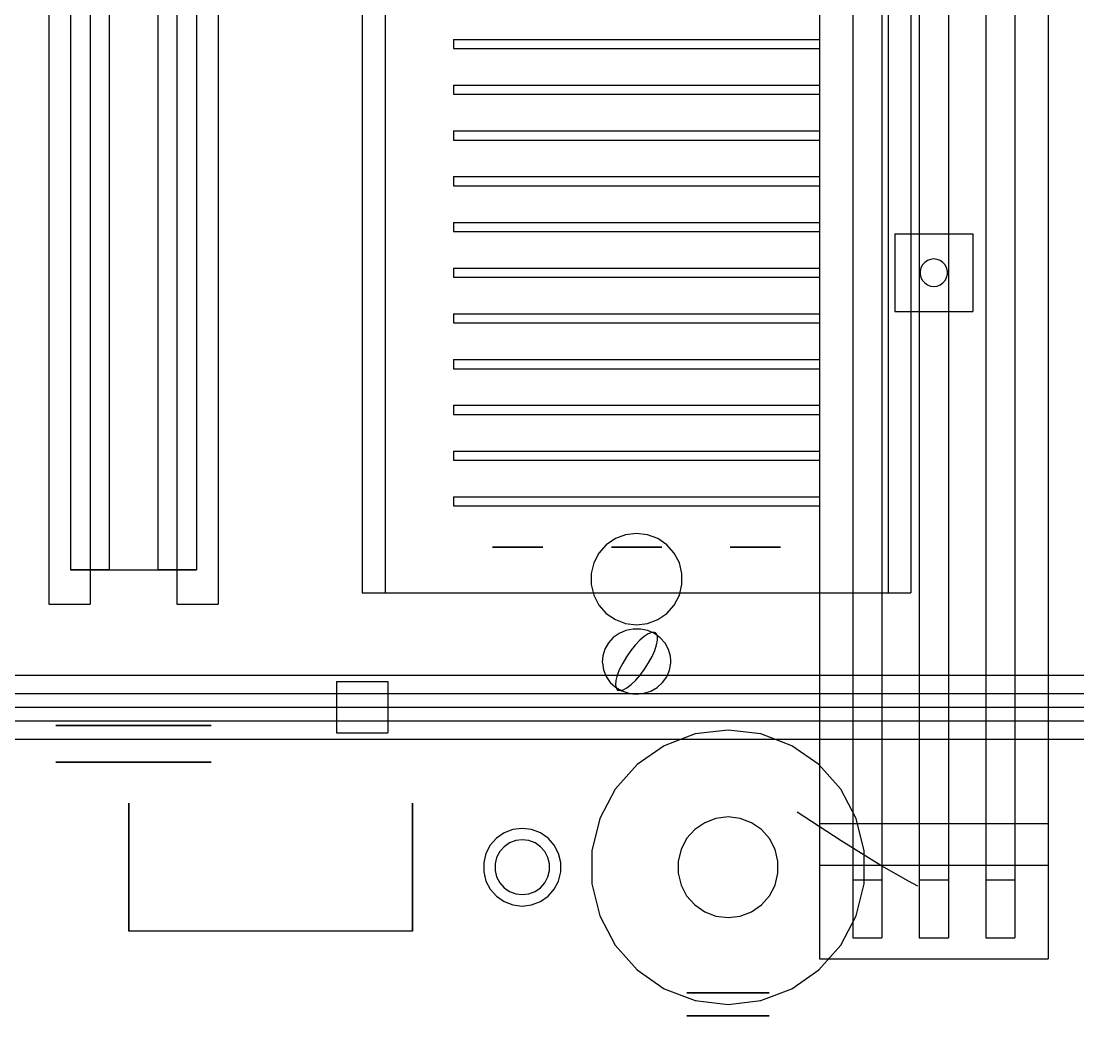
# Model space of a CAD drawing. Header units: millimetres. Extents: x -1355 to 669, y -1138 to 733.
# Drawn here: x -232.1 to -206.69, y -487.32 to -463.4 of the extents above; entities that cross this region are included whole.
import ezdxf

# ---------------------------------------------------------------- set-up
doc = ezdxf.new("R2010")
doc.units = ezdxf.units.MM
doc.layers.add('HIDDEN', color=8, linetype='Continuous')

msp = doc.modelspace()

# ---------------------------------------------------------------- linework, layer by layer
at = {"layer": 'HIDDEN'}
for points in [[(-212.9, -238.448), (-212.9, -485.948)], [(-212.9, -238.448), (-212.9, -485.948)], [(-207.4, -238.448), (-207.4, -485.948)], [(-207.4, -238.448), (-207.4, -485.948)], [(-212.1, -238.948), (-212.1, -485.448)], [(-212.1, -238.948), (-212.1, -485.448)], [(-211.4, -238.948), (-211.4, -485.448)], [(-211.4, -238.948), (-211.4, -485.448)], [(-210.5, -238.948), (-210.5, -485.448)], [(-210.5, -238.948), (-210.5, -485.448)], [(-209.8, -238.948), (-209.8, -485.448)], [(-209.8, -238.948), (-209.8, -485.448)], [(-208.9, -238.948), (-208.9, -485.448)], [(-208.9, -238.948), (-208.9, -485.448)], [(-208.2, -238.948), (-208.2, -485.448)], [(-208.2, -238.948), (-208.2, -485.448)], [(-231.435, -444.973), (-231.435, -477.423)], [(-231.435, -444.973), (-231.435, -477.423)], [(-230.445, -444.973), (-230.445, -477.423)], [(-230.445, -444.973), (-230.445, -477.423)], [(-228.355, -444.973), (-228.355, -477.423)], [(-228.355, -444.973), (-228.355, -477.423)], [(-227.365, -444.973), (-227.365, -477.423)], [(-227.365, -444.973), (-227.365, -477.423)], [(-223.9, -445.248), (-223.9, -477.148)], [(-223.9, -445.248), (-223.9, -477.148)], [(-223.35, -445.248), (-223.35, -477.148)], [(-223.35, -445.248), (-223.35, -477.148)], [(-211.25, -445.248), (-211.25, -477.148)], [(-211.25, -445.248), (-211.25, -477.148)], [(-210.7, -445.248), (-210.7, -477.148)], [(-210.7, -445.248), (-210.7, -477.148)], [(-230.915, -445.798), (-230.915, -476.598)], [(-230.915, -445.798), (-230.915, -476.598)], [(-230.915, -445.798), (-230.915, -476.598)], [(-230.915, -445.798), (-230.915, -476.598)], [(-230.915, -445.798), (-230.915, -476.598)], [(-230.915, -445.798), (-230.915, -476.598)], [(-230.915, -445.798), (-230.915, -476.598)], [(-230.915, -445.798), (-230.915, -476.598)], [(-230.915, -445.798), (-230.915, -476.598)], [(-230.915, -445.798), (-230.915, -476.598)], [(-230.915, -445.798), (-230.915, -476.598)], [(-230.915, -445.798), (-230.915, -476.598)], [(-230.915, -445.798), (-230.915, -476.598)], [(-229.985, -445.798), (-229.985, -476.598)], [(-229.985, -445.798), (-229.985, -476.598)], [(-229.985, -445.798), (-229.985, -476.598)], [(-229.985, -445.798), (-229.985, -476.598)], [(-229.985, -445.798), (-229.985, -476.598)], [(-229.985, -445.798), (-229.985, -476.598)], [(-229.985, -445.798), (-229.985, -476.598)], [(-229.985, -445.798), (-229.985, -476.598)], [(-229.985, -445.798), (-229.985, -476.598)], [(-229.985, -445.798), (-229.985, -476.598)], [(-229.985, -445.798), (-229.985, -476.598)], [(-229.985, -445.798), (-229.985, -476.598)], [(-229.985, -445.798), (-229.985, -476.598)], [(-228.815, -445.798), (-228.815, -476.598)], [(-228.815, -445.798), (-228.815, -476.598)], [(-228.815, -445.798), (-228.815, -476.598)], [(-228.815, -445.798), (-228.815, -476.598)], [(-228.815, -445.798), (-228.815, -476.598)], [(-228.815, -445.798), (-228.815, -476.598)], [(-228.815, -445.798), (-228.815, -476.598)], [(-228.815, -445.798), (-228.815, -476.598)], [(-228.815, -445.798), (-228.815, -476.598)], [(-228.815, -445.798), (-228.815, -476.598)], [(-228.815, -445.798), (-228.815, -476.598)], [(-228.815, -445.798), (-228.815, -476.598)], [(-228.815, -445.798), (-228.815, -476.598)], [(-227.885, -445.798), (-227.885, -476.598)], [(-227.885, -445.798), (-227.885, -476.598)], [(-227.885, -445.798), (-227.885, -476.598)], [(-227.885, -445.798), (-227.885, -476.598)], [(-227.885, -445.798), (-227.885, -476.598)], [(-227.885, -445.798), (-227.885, -476.598)], [(-227.885, -445.798), (-227.885, -476.598)], [(-227.885, -445.798), (-227.885, -476.598)], [(-227.885, -445.798), (-227.885, -476.598)], [(-227.885, -445.798), (-227.885, -476.598)], [(-227.885, -445.798), (-227.885, -476.598)], [(-227.885, -445.798), (-227.885, -476.598)], [(-227.885, -445.798), (-227.885, -476.598)], [(-221.7, -463.838), (-212.9, -463.838)], [(-221.7, -463.838), (-212.9, -463.838)], [(-221.7, -463.838), (-221.7, -464.058)], [(-221.7, -463.838), (-221.7, -464.058)], [(-212.9, -463.838), (-212.9, -464.058)], [(-212.9, -463.838), (-212.9, -464.058)], [(-221.7, -464.058), (-212.9, -464.058)], [(-221.7, -464.058), (-212.9, -464.058)], [(-221.7, -464.938), (-212.9, -464.938)], [(-221.7, -464.938), (-212.9, -464.938)], [(-221.7, -464.938), (-221.7, -465.158)], [(-221.7, -464.938), (-221.7, -465.158)], [(-221.7, -465.158), (-212.9, -465.158)], [(-221.7, -465.158), (-212.9, -465.158)], [(-212.9, -464.938), (-212.9, -465.158)], [(-212.9, -464.938), (-212.9, -465.158)], [(-221.7, -466.038), (-212.9, -466.038)], [(-221.7, -466.038), (-212.9, -466.038)], [(-221.7, -466.038), (-221.7, -466.258)], [(-221.7, -466.038), (-221.7, -466.258)], [(-212.9, -466.038), (-212.9, -466.258)], [(-212.9, -466.038), (-212.9, -466.258)], [(-221.7, -466.258), (-212.9, -466.258)], [(-221.7, -466.258), (-212.9, -466.258)], [(-221.7, -467.138), (-212.9, -467.138)], [(-221.7, -467.138), (-212.9, -467.138)], [(-221.7, -467.138), (-221.7, -467.358)], [(-221.7, -467.138), (-221.7, -467.358)], [(-212.9, -467.138), (-212.9, -467.358)], [(-212.9, -467.138), (-212.9, -467.358)], [(-221.7, -467.358), (-212.9, -467.358)], [(-221.7, -467.358), (-212.9, -467.358)], [(-221.7, -468.238), (-212.9, -468.238)], [(-221.7, -468.238), (-212.9, -468.238)], [(-221.7, -468.238), (-221.7, -468.458)], [(-221.7, -468.238), (-221.7, -468.458)], [(-221.7, -468.458), (-212.9, -468.458)], [(-221.7, -468.458), (-212.9, -468.458)], [(-212.9, -468.238), (-212.9, -468.458)], [(-212.9, -468.238), (-212.9, -468.458)], [(-211.085, -468.513), (-209.215, -468.513)], [(-211.085, -468.513), (-209.215, -468.513)], [(-211.085, -468.513), (-211.085, -470.383)], [(-211.085, -468.513), (-211.085, -470.383)], [(-209.215, -468.513), (-209.215, -470.383)], [(-209.215, -468.513), (-209.215, -470.383)], [(-210.369, -469.201), (-210.422, -469.261)], [(-210.369, -469.201), (-210.422, -469.261)], [(-210.303, -469.156), (-210.369, -469.201)], [(-210.303, -469.156), (-210.369, -469.201)], [(-210.229, -469.128), (-210.303, -469.156)], [(-210.229, -469.128), (-210.303, -469.156)], [(-210.15, -469.118), (-210.229, -469.128)], [(-210.15, -469.118), (-210.229, -469.128)], [(-210.071, -469.128), (-210.15, -469.118)], [(-210.071, -469.128), (-210.15, -469.118)], [(-209.997, -469.156), (-210.071, -469.128)], [(-209.997, -469.156), (-210.071, -469.128)], [(-209.931, -469.201), (-209.997, -469.156)], [(-209.931, -469.201), (-209.997, -469.156)], [(-209.878, -469.261), (-209.931, -469.201)], [(-209.878, -469.261), (-209.931, -469.201)], [(-221.7, -469.338), (-212.9, -469.338)], [(-221.7, -469.338), (-212.9, -469.338)], [(-221.7, -469.338), (-221.7, -469.558)], [(-221.7, -469.338), (-221.7, -469.558)], [(-212.9, -469.338), (-212.9, -469.558)], [(-212.9, -469.338), (-212.9, -469.558)], [(-210.459, -469.331), (-210.478, -469.409)], [(-210.459, -469.331), (-210.478, -469.409)], [(-210.478, -469.409), (-210.478, -469.488)], [(-210.478, -469.409), (-210.478, -469.488)], [(-210.478, -469.488), (-210.459, -469.565)], [(-210.478, -469.488), (-210.459, -469.565)], [(-210.422, -469.261), (-210.459, -469.331)], [(-210.422, -469.261), (-210.459, -469.331)], [(-209.841, -469.331), (-209.878, -469.261)], [(-209.841, -469.331), (-209.878, -469.261)], [(-209.822, -469.409), (-209.841, -469.331)], [(-209.822, -469.409), (-209.841, -469.331)], [(-209.841, -469.565), (-209.822, -469.488)], [(-209.841, -469.565), (-209.822, -469.488)], [(-209.822, -469.488), (-209.822, -469.409)], [(-209.822, -469.488), (-209.822, -469.409)], [(-221.7, -469.558), (-212.9, -469.558)], [(-221.7, -469.558), (-212.9, -469.558)], [(-210.459, -469.565), (-210.422, -469.636)], [(-210.459, -469.565), (-210.422, -469.636)], [(-210.422, -469.636), (-210.369, -469.695)], [(-210.422, -469.636), (-210.369, -469.695)], [(-210.369, -469.695), (-210.303, -469.741)], [(-210.369, -469.695), (-210.303, -469.741)], [(-210.303, -469.741), (-210.229, -469.769)], [(-210.303, -469.741), (-210.229, -469.769)], [(-210.071, -469.769), (-209.997, -469.741)], [(-210.071, -469.769), (-209.997, -469.741)], [(-209.997, -469.741), (-209.931, -469.695)], [(-209.997, -469.741), (-209.931, -469.695)], [(-209.931, -469.695), (-209.878, -469.636)], [(-209.931, -469.695), (-209.878, -469.636)], [(-209.878, -469.636), (-209.841, -469.565)], [(-209.878, -469.636), (-209.841, -469.565)], [(-210.229, -469.769), (-210.15, -469.778)], [(-210.229, -469.769), (-210.15, -469.778)], [(-210.15, -469.778), (-210.071, -469.769)], [(-210.15, -469.778), (-210.071, -469.769)], [(-221.7, -470.438), (-212.9, -470.438)], [(-221.7, -470.438), (-212.9, -470.438)], [(-221.7, -470.438), (-221.7, -470.658)], [(-221.7, -470.438), (-221.7, -470.658)], [(-212.9, -470.438), (-212.9, -470.658)], [(-212.9, -470.438), (-212.9, -470.658)], [(-211.085, -470.383), (-209.215, -470.383)], [(-211.085, -470.383), (-209.215, -470.383)], [(-221.7, -470.658), (-212.9, -470.658)], [(-221.7, -470.658), (-212.9, -470.658)], [(-221.7, -471.538), (-212.9, -471.538)], [(-221.7, -471.538), (-212.9, -471.538)], [(-221.7, -471.538), (-221.7, -471.758)], [(-221.7, -471.538), (-221.7, -471.758)], [(-221.7, -471.758), (-212.9, -471.758)], [(-221.7, -471.758), (-212.9, -471.758)], [(-212.9, -471.538), (-212.9, -471.758)], [(-212.9, -471.538), (-212.9, -471.758)], [(-221.7, -472.638), (-212.9, -472.638)], [(-221.7, -472.638), (-212.9, -472.638)], [(-221.7, -472.638), (-221.7, -472.858)], [(-221.7, -472.638), (-221.7, -472.858)], [(-212.9, -472.638), (-212.9, -472.858)], [(-212.9, -472.638), (-212.9, -472.858)], [(-221.7, -472.858), (-212.9, -472.858)], [(-221.7, -472.858), (-212.9, -472.858)], [(-221.7, -473.738), (-212.9, -473.738)], [(-221.7, -473.738), (-212.9, -473.738)], [(-221.7, -473.738), (-221.7, -473.958)], [(-221.7, -473.738), (-221.7, -473.958)], [(-212.9, -473.738), (-212.9, -473.958)], [(-212.9, -473.738), (-212.9, -473.958)], [(-221.7, -473.958), (-212.9, -473.958)], [(-221.7, -473.958), (-212.9, -473.958)], [(-221.7, -474.838), (-212.9, -474.838)], [(-221.7, -474.838), (-212.9, -474.838)], [(-221.7, -474.838), (-221.7, -475.058)], [(-221.7, -474.838), (-221.7, -475.058)], [(-221.7, -475.058), (-212.9, -475.058)], [(-221.7, -475.058), (-212.9, -475.058)], [(-212.9, -474.838), (-212.9, -475.058)], [(-212.9, -474.838), (-212.9, -475.058)], [(-217.811, -475.844), (-218.029, -475.995)], [(-217.811, -475.844), (-218.029, -475.995)], [(-217.563, -475.75), (-217.811, -475.844)], [(-217.563, -475.75), (-217.811, -475.844)], [(-217.3, -475.718), (-217.563, -475.75)], [(-217.3, -475.718), (-217.563, -475.75)], [(-217.037, -475.75), (-217.3, -475.718)], [(-217.037, -475.75), (-217.3, -475.718)], [(-216.789, -475.844), (-217.037, -475.75)], [(-216.789, -475.844), (-217.037, -475.75)], [(-216.571, -475.995), (-216.789, -475.844)], [(-216.571, -475.995), (-216.789, -475.844)], [(-220.765, -476.048), (-220.761, -476.048)], [(-220.761, -476.048), (-220.765, -476.048)], [(-220.765, -476.048), (-220.761, -476.048)], [(-220.761, -476.048), (-220.765, -476.048)], [(-220.765, -476.048), (-220.761, -476.048)], [(-220.761, -476.048), (-220.765, -476.048)], [(-220.765, -476.048), (-220.761, -476.048)], [(-220.761, -476.048), (-220.765, -476.048)], [(-220.765, -476.048), (-220.761, -476.048)], [(-220.761, -476.048), (-220.765, -476.048)], [(-220.761, -476.048), (-220.726, -476.048)], [(-220.726, -476.048), (-220.761, -476.048)], [(-220.761, -476.048), (-220.726, -476.048)], [(-220.726, -476.048), (-220.761, -476.048)], [(-220.761, -476.048), (-220.726, -476.048)], [(-220.726, -476.048), (-220.761, -476.048)], [(-220.761, -476.048), (-220.726, -476.048)], [(-220.726, -476.048), (-220.761, -476.048)], [(-220.761, -476.048), (-220.726, -476.048)], [(-220.726, -476.048), (-220.761, -476.048)], [(-220.726, -476.048), (-220.658, -476.048)], [(-220.658, -476.048), (-220.726, -476.048)], [(-220.726, -476.048), (-220.658, -476.048)], [(-220.658, -476.048), (-220.726, -476.048)], [(-220.726, -476.048), (-220.658, -476.048)], [(-220.658, -476.048), (-220.726, -476.048)], [(-220.726, -476.048), (-220.658, -476.048)], [(-220.658, -476.048), (-220.726, -476.048)], [(-220.726, -476.048), (-220.658, -476.048)], [(-220.658, -476.048), (-220.726, -476.048)], [(-220.658, -476.048), (-220.561, -476.048)], [(-220.561, -476.048), (-220.658, -476.048)], [(-220.658, -476.048), (-220.561, -476.048)], [(-220.561, -476.048), (-220.658, -476.048)], [(-220.658, -476.048), (-220.561, -476.048)], [(-220.561, -476.048), (-220.658, -476.048)], [(-220.658, -476.048), (-220.561, -476.048)], [(-220.561, -476.048), (-220.658, -476.048)], [(-220.658, -476.048), (-220.561, -476.048)], [(-220.561, -476.048), (-220.658, -476.048)], [(-220.561, -476.048), (-220.441, -476.048)], [(-220.441, -476.048), (-220.561, -476.048)], [(-220.561, -476.048), (-220.441, -476.048)], [(-220.441, -476.048), (-220.561, -476.048)], [(-220.561, -476.048), (-220.441, -476.048)], [(-220.441, -476.048), (-220.561, -476.048)], [(-220.561, -476.048), (-220.441, -476.048)], [(-220.441, -476.048), (-220.561, -476.048)], [(-220.561, -476.048), (-220.441, -476.048)], [(-220.441, -476.048), (-220.561, -476.048)], [(-220.441, -476.048), (-220.305, -476.048)], [(-220.305, -476.048), (-220.441, -476.048)], [(-220.441, -476.048), (-220.305, -476.048)], [(-220.305, -476.048), (-220.441, -476.048)], [(-220.441, -476.048), (-220.305, -476.048)], [(-220.305, -476.048), (-220.441, -476.048)], [(-220.441, -476.048), (-220.305, -476.048)], [(-220.305, -476.048), (-220.441, -476.048)], [(-220.441, -476.048), (-220.305, -476.048)], [(-220.305, -476.048), (-220.441, -476.048)], [(-220.305, -476.048), (-220.16, -476.048)], [(-220.16, -476.048), (-220.305, -476.048)], [(-220.305, -476.048), (-220.16, -476.048)], [(-220.16, -476.048), (-220.305, -476.048)], [(-220.305, -476.048), (-220.16, -476.048)], [(-220.16, -476.048), (-220.305, -476.048)], [(-220.305, -476.048), (-220.16, -476.048)], [(-220.16, -476.048), (-220.305, -476.048)], [(-220.305, -476.048), (-220.16, -476.048)], [(-220.16, -476.048), (-220.305, -476.048)], [(-220.015, -476.048), (-220.16, -476.048)], [(-220.16, -476.048), (-220.015, -476.048)], [(-220.015, -476.048), (-220.16, -476.048)], [(-220.16, -476.048), (-220.015, -476.048)], [(-220.015, -476.048), (-220.16, -476.048)], [(-220.16, -476.048), (-220.015, -476.048)], [(-220.015, -476.048), (-220.16, -476.048)], [(-220.16, -476.048), (-220.015, -476.048)], [(-220.015, -476.048), (-220.16, -476.048)], [(-220.16, -476.048), (-220.015, -476.048)], [(-219.879, -476.048), (-220.015, -476.048)], [(-220.015, -476.048), (-219.879, -476.048)], [(-219.879, -476.048), (-220.015, -476.048)], [(-220.015, -476.048), (-219.879, -476.048)], [(-219.879, -476.048), (-220.015, -476.048)], [(-220.015, -476.048), (-219.879, -476.048)], [(-219.879, -476.048), (-220.015, -476.048)], [(-220.015, -476.048), (-219.879, -476.048)], [(-219.879, -476.048), (-220.015, -476.048)], [(-220.015, -476.048), (-219.879, -476.048)], [(-219.759, -476.048), (-219.879, -476.048)], [(-219.879, -476.048), (-219.759, -476.048)], [(-219.759, -476.048), (-219.879, -476.048)], [(-219.879, -476.048), (-219.759, -476.048)], [(-219.759, -476.048), (-219.879, -476.048)], [(-219.879, -476.048), (-219.759, -476.048)], [(-219.759, -476.048), (-219.879, -476.048)], [(-219.879, -476.048), (-219.759, -476.048)], [(-219.759, -476.048), (-219.879, -476.048)], [(-219.879, -476.048), (-219.759, -476.048)], [(-219.662, -476.048), (-219.759, -476.048)], [(-219.759, -476.048), (-219.662, -476.048)], [(-219.662, -476.048), (-219.759, -476.048)], [(-219.759, -476.048), (-219.662, -476.048)], [(-219.662, -476.048), (-219.759, -476.048)], [(-219.759, -476.048), (-219.662, -476.048)], [(-219.662, -476.048), (-219.759, -476.048)], [(-219.759, -476.048), (-219.662, -476.048)], [(-219.662, -476.048), (-219.759, -476.048)], [(-219.759, -476.048), (-219.662, -476.048)], [(-219.594, -476.048), (-219.662, -476.048)], [(-219.662, -476.048), (-219.594, -476.048)], [(-219.594, -476.048), (-219.662, -476.048)], [(-219.662, -476.048), (-219.594, -476.048)], [(-219.594, -476.048), (-219.662, -476.048)], [(-219.662, -476.048), (-219.594, -476.048)], [(-219.594, -476.048), (-219.662, -476.048)], [(-219.662, -476.048), (-219.594, -476.048)], [(-219.594, -476.048), (-219.662, -476.048)], [(-219.662, -476.048), (-219.594, -476.048)], [(-219.559, -476.048), (-219.594, -476.048)], [(-219.594, -476.048), (-219.559, -476.048)], [(-219.559, -476.048), (-219.594, -476.048)], [(-219.594, -476.048), (-219.559, -476.048)], [(-219.559, -476.048), (-219.594, -476.048)], [(-219.594, -476.048), (-219.559, -476.048)], [(-219.559, -476.048), (-219.594, -476.048)], [(-219.594, -476.048), (-219.559, -476.048)], [(-219.559, -476.048), (-219.594, -476.048)], [(-219.594, -476.048), (-219.559, -476.048)], [(-219.555, -476.048), (-219.559, -476.048)], [(-219.559, -476.048), (-219.555, -476.048)], [(-219.555, -476.048), (-219.559, -476.048)], [(-219.559, -476.048), (-219.555, -476.048)], [(-219.555, -476.048), (-219.559, -476.048)], [(-219.559, -476.048), (-219.555, -476.048)], [(-219.555, -476.048), (-219.559, -476.048)], [(-219.559, -476.048), (-219.555, -476.048)], [(-219.555, -476.048), (-219.559, -476.048)], [(-219.559, -476.048), (-219.555, -476.048)], [(-218.029, -475.995), (-218.205, -476.194)], [(-218.029, -475.995), (-218.205, -476.194)], [(-217.905, -476.048), (-217.901, -476.048)], [(-217.901, -476.048), (-217.905, -476.048)], [(-217.905, -476.048), (-217.901, -476.048)], [(-217.901, -476.048), (-217.905, -476.048)], [(-217.905, -476.048), (-217.901, -476.048)], [(-217.901, -476.048), (-217.905, -476.048)], [(-217.905, -476.048), (-217.901, -476.048)], [(-217.901, -476.048), (-217.905, -476.048)], [(-217.905, -476.048), (-217.901, -476.048)], [(-217.901, -476.048), (-217.905, -476.048)], [(-217.901, -476.048), (-217.866, -476.048)], [(-217.866, -476.048), (-217.901, -476.048)], [(-217.901, -476.048), (-217.866, -476.048)], [(-217.866, -476.048), (-217.901, -476.048)], [(-217.901, -476.048), (-217.866, -476.048)], [(-217.866, -476.048), (-217.901, -476.048)], [(-217.901, -476.048), (-217.866, -476.048)], [(-217.866, -476.048), (-217.901, -476.048)], [(-217.901, -476.048), (-217.866, -476.048)], [(-217.866, -476.048), (-217.901, -476.048)], [(-217.866, -476.048), (-217.798, -476.048)], [(-217.798, -476.048), (-217.866, -476.048)], [(-217.866, -476.048), (-217.798, -476.048)], [(-217.798, -476.048), (-217.866, -476.048)], [(-217.866, -476.048), (-217.798, -476.048)], [(-217.798, -476.048), (-217.866, -476.048)], [(-217.866, -476.048), (-217.798, -476.048)], [(-217.798, -476.048), (-217.866, -476.048)], [(-217.866, -476.048), (-217.798, -476.048)], [(-217.798, -476.048), (-217.866, -476.048)], [(-217.798, -476.048), (-217.701, -476.048)], [(-217.701, -476.048), (-217.798, -476.048)], [(-217.798, -476.048), (-217.701, -476.048)], [(-217.701, -476.048), (-217.798, -476.048)], [(-217.798, -476.048), (-217.701, -476.048)], [(-217.701, -476.048), (-217.798, -476.048)], [(-217.798, -476.048), (-217.701, -476.048)], [(-217.701, -476.048), (-217.798, -476.048)], [(-217.798, -476.048), (-217.701, -476.048)], [(-217.701, -476.048), (-217.798, -476.048)], [(-217.701, -476.048), (-217.581, -476.048)], [(-217.581, -476.048), (-217.701, -476.048)], [(-217.701, -476.048), (-217.581, -476.048)], [(-217.581, -476.048), (-217.701, -476.048)], [(-217.701, -476.048), (-217.581, -476.048)], [(-217.581, -476.048), (-217.701, -476.048)], [(-217.701, -476.048), (-217.581, -476.048)], [(-217.581, -476.048), (-217.701, -476.048)], [(-217.701, -476.048), (-217.581, -476.048)], [(-217.581, -476.048), (-217.701, -476.048)], [(-217.581, -476.048), (-217.445, -476.048)], [(-217.445, -476.048), (-217.581, -476.048)], [(-217.581, -476.048), (-217.445, -476.048)], [(-217.445, -476.048), (-217.581, -476.048)], [(-217.581, -476.048), (-217.445, -476.048)], [(-217.445, -476.048), (-217.581, -476.048)], [(-217.581, -476.048), (-217.445, -476.048)], [(-217.445, -476.048), (-217.581, -476.048)], [(-217.581, -476.048), (-217.445, -476.048)], [(-217.445, -476.048), (-217.581, -476.048)], [(-217.445, -476.048), (-217.3, -476.048)], [(-217.3, -476.048), (-217.445, -476.048)], [(-217.445, -476.048), (-217.3, -476.048)], [(-217.3, -476.048), (-217.445, -476.048)], [(-217.445, -476.048), (-217.3, -476.048)], [(-217.3, -476.048), (-217.445, -476.048)], [(-217.445, -476.048), (-217.3, -476.048)], [(-217.3, -476.048), (-217.445, -476.048)], [(-217.445, -476.048), (-217.3, -476.048)], [(-217.3, -476.048), (-217.445, -476.048)], [(-217.155, -476.048), (-217.3, -476.048)], [(-217.3, -476.048), (-217.155, -476.048)], [(-217.155, -476.048), (-217.3, -476.048)], [(-217.3, -476.048), (-217.155, -476.048)], [(-217.155, -476.048), (-217.3, -476.048)], [(-217.3, -476.048), (-217.155, -476.048)], [(-217.155, -476.048), (-217.3, -476.048)], [(-217.3, -476.048), (-217.155, -476.048)], [(-217.155, -476.048), (-217.3, -476.048)], [(-217.3, -476.048), (-217.155, -476.048)], [(-217.019, -476.048), (-217.155, -476.048)], [(-217.155, -476.048), (-217.019, -476.048)], [(-217.019, -476.048), (-217.155, -476.048)], [(-217.155, -476.048), (-217.019, -476.048)], [(-217.019, -476.048), (-217.155, -476.048)], [(-217.155, -476.048), (-217.019, -476.048)], [(-217.019, -476.048), (-217.155, -476.048)], [(-217.155, -476.048), (-217.019, -476.048)], [(-217.019, -476.048), (-217.155, -476.048)], [(-217.155, -476.048), (-217.019, -476.048)], [(-216.899, -476.048), (-217.019, -476.048)], [(-217.019, -476.048), (-216.899, -476.048)], [(-216.899, -476.048), (-217.019, -476.048)], [(-217.019, -476.048), (-216.899, -476.048)], [(-216.899, -476.048), (-217.019, -476.048)], [(-217.019, -476.048), (-216.899, -476.048)], [(-216.899, -476.048), (-217.019, -476.048)], [(-217.019, -476.048), (-216.899, -476.048)], [(-216.899, -476.048), (-217.019, -476.048)], [(-217.019, -476.048), (-216.899, -476.048)], [(-216.802, -476.048), (-216.899, -476.048)], [(-216.899, -476.048), (-216.802, -476.048)], [(-216.802, -476.048), (-216.899, -476.048)], [(-216.899, -476.048), (-216.802, -476.048)], [(-216.802, -476.048), (-216.899, -476.048)], [(-216.899, -476.048), (-216.802, -476.048)], [(-216.802, -476.048), (-216.899, -476.048)], [(-216.899, -476.048), (-216.802, -476.048)], [(-216.802, -476.048), (-216.899, -476.048)], [(-216.899, -476.048), (-216.802, -476.048)], [(-216.734, -476.048), (-216.802, -476.048)], [(-216.802, -476.048), (-216.734, -476.048)], [(-216.734, -476.048), (-216.802, -476.048)], [(-216.802, -476.048), (-216.734, -476.048)], [(-216.734, -476.048), (-216.802, -476.048)], [(-216.802, -476.048), (-216.734, -476.048)], [(-216.734, -476.048), (-216.802, -476.048)], [(-216.802, -476.048), (-216.734, -476.048)], [(-216.734, -476.048), (-216.802, -476.048)], [(-216.802, -476.048), (-216.734, -476.048)], [(-216.699, -476.048), (-216.734, -476.048)], [(-216.734, -476.048), (-216.699, -476.048)], [(-216.699, -476.048), (-216.734, -476.048)], [(-216.734, -476.048), (-216.699, -476.048)], [(-216.699, -476.048), (-216.734, -476.048)], [(-216.734, -476.048), (-216.699, -476.048)], [(-216.699, -476.048), (-216.734, -476.048)], [(-216.734, -476.048), (-216.699, -476.048)], [(-216.699, -476.048), (-216.734, -476.048)], [(-216.734, -476.048), (-216.699, -476.048)], [(-216.695, -476.048), (-216.699, -476.048)], [(-216.699, -476.048), (-216.695, -476.048)], [(-216.695, -476.048), (-216.699, -476.048)], [(-216.699, -476.048), (-216.695, -476.048)], [(-216.695, -476.048), (-216.699, -476.048)], [(-216.699, -476.048), (-216.695, -476.048)], [(-216.695, -476.048), (-216.699, -476.048)], [(-216.699, -476.048), (-216.695, -476.048)], [(-216.695, -476.048), (-216.699, -476.048)], [(-216.699, -476.048), (-216.695, -476.048)], [(-216.395, -476.194), (-216.571, -475.995)], [(-216.395, -476.194), (-216.571, -475.995)], [(-215.045, -476.048), (-215.041, -476.048)], [(-215.041, -476.048), (-215.045, -476.048)], [(-215.045, -476.048), (-215.041, -476.048)], [(-215.041, -476.048), (-215.045, -476.048)], [(-215.045, -476.048), (-215.041, -476.048)], [(-215.041, -476.048), (-215.045, -476.048)], [(-215.045, -476.048), (-215.041, -476.048)], [(-215.041, -476.048), (-215.045, -476.048)], [(-215.045, -476.048), (-215.041, -476.048)], [(-215.041, -476.048), (-215.045, -476.048)], [(-215.041, -476.048), (-215.006, -476.048)], [(-215.006, -476.048), (-215.041, -476.048)], [(-215.041, -476.048), (-215.006, -476.048)], [(-215.006, -476.048), (-215.041, -476.048)], [(-215.041, -476.048), (-215.006, -476.048)], [(-215.006, -476.048), (-215.041, -476.048)], [(-215.041, -476.048), (-215.006, -476.048)], [(-215.006, -476.048), (-215.041, -476.048)], [(-215.041, -476.048), (-215.006, -476.048)], [(-215.006, -476.048), (-215.041, -476.048)], [(-215.006, -476.048), (-214.938, -476.048)], [(-214.938, -476.048), (-215.006, -476.048)], [(-215.006, -476.048), (-214.938, -476.048)], [(-214.938, -476.048), (-215.006, -476.048)], [(-215.006, -476.048), (-214.938, -476.048)], [(-214.938, -476.048), (-215.006, -476.048)], [(-215.006, -476.048), (-214.938, -476.048)], [(-214.938, -476.048), (-215.006, -476.048)], [(-215.006, -476.048), (-214.938, -476.048)], [(-214.938, -476.048), (-215.006, -476.048)], [(-214.938, -476.048), (-214.841, -476.048)], [(-214.841, -476.048), (-214.938, -476.048)], [(-214.938, -476.048), (-214.841, -476.048)], [(-214.841, -476.048), (-214.938, -476.048)], [(-214.938, -476.048), (-214.841, -476.048)], [(-214.841, -476.048), (-214.938, -476.048)], [(-214.938, -476.048), (-214.841, -476.048)], [(-214.841, -476.048), (-214.938, -476.048)], [(-214.938, -476.048), (-214.841, -476.048)], [(-214.841, -476.048), (-214.938, -476.048)], [(-214.841, -476.048), (-214.721, -476.048)], [(-214.721, -476.048), (-214.841, -476.048)], [(-214.841, -476.048), (-214.721, -476.048)], [(-214.721, -476.048), (-214.841, -476.048)], [(-214.841, -476.048), (-214.721, -476.048)], [(-214.721, -476.048), (-214.841, -476.048)], [(-214.841, -476.048), (-214.721, -476.048)], [(-214.721, -476.048), (-214.841, -476.048)], [(-214.841, -476.048), (-214.721, -476.048)], [(-214.721, -476.048), (-214.841, -476.048)], [(-214.721, -476.048), (-214.585, -476.048)], [(-214.585, -476.048), (-214.721, -476.048)], [(-214.721, -476.048), (-214.585, -476.048)], [(-214.585, -476.048), (-214.721, -476.048)], [(-214.721, -476.048), (-214.585, -476.048)], [(-214.585, -476.048), (-214.721, -476.048)], [(-214.721, -476.048), (-214.585, -476.048)], [(-214.585, -476.048), (-214.721, -476.048)], [(-214.721, -476.048), (-214.585, -476.048)], [(-214.585, -476.048), (-214.721, -476.048)], [(-214.585, -476.048), (-214.44, -476.048)], [(-214.44, -476.048), (-214.585, -476.048)], [(-214.585, -476.048), (-214.44, -476.048)], [(-214.44, -476.048), (-214.585, -476.048)], [(-214.585, -476.048), (-214.44, -476.048)], [(-214.44, -476.048), (-214.585, -476.048)], [(-214.585, -476.048), (-214.44, -476.048)], [(-214.44, -476.048), (-214.585, -476.048)], [(-214.585, -476.048), (-214.44, -476.048)], [(-214.44, -476.048), (-214.585, -476.048)], [(-214.295, -476.048), (-214.44, -476.048)], [(-214.44, -476.048), (-214.295, -476.048)], [(-214.295, -476.048), (-214.44, -476.048)], [(-214.44, -476.048), (-214.295, -476.048)], [(-214.295, -476.048), (-214.44, -476.048)], [(-214.44, -476.048), (-214.295, -476.048)], [(-214.295, -476.048), (-214.44, -476.048)], [(-214.44, -476.048), (-214.295, -476.048)], [(-214.295, -476.048), (-214.44, -476.048)], [(-214.44, -476.048), (-214.295, -476.048)], [(-214.159, -476.048), (-214.295, -476.048)], [(-214.295, -476.048), (-214.159, -476.048)], [(-214.159, -476.048), (-214.295, -476.048)], [(-214.295, -476.048), (-214.159, -476.048)], [(-214.159, -476.048), (-214.295, -476.048)], [(-214.295, -476.048), (-214.159, -476.048)], [(-214.159, -476.048), (-214.295, -476.048)], [(-214.295, -476.048), (-214.159, -476.048)], [(-214.159, -476.048), (-214.295, -476.048)], [(-214.295, -476.048), (-214.159, -476.048)], [(-214.039, -476.048), (-214.159, -476.048)], [(-214.159, -476.048), (-214.039, -476.048)], [(-214.039, -476.048), (-214.159, -476.048)], [(-214.159, -476.048), (-214.039, -476.048)], [(-214.039, -476.048), (-214.159, -476.048)], [(-214.159, -476.048), (-214.039, -476.048)], [(-214.039, -476.048), (-214.159, -476.048)], [(-214.159, -476.048), (-214.039, -476.048)], [(-214.039, -476.048), (-214.159, -476.048)], [(-214.159, -476.048), (-214.039, -476.048)], [(-213.942, -476.048), (-214.039, -476.048)], [(-214.039, -476.048), (-213.942, -476.048)], [(-213.942, -476.048), (-214.039, -476.048)], [(-214.039, -476.048), (-213.942, -476.048)], [(-213.942, -476.048), (-214.039, -476.048)], [(-214.039, -476.048), (-213.942, -476.048)], [(-213.942, -476.048), (-214.039, -476.048)], [(-214.039, -476.048), (-213.942, -476.048)], [(-213.942, -476.048), (-214.039, -476.048)], [(-214.039, -476.048), (-213.942, -476.048)], [(-213.874, -476.048), (-213.942, -476.048)], [(-213.942, -476.048), (-213.874, -476.048)], [(-213.874, -476.048), (-213.942, -476.048)], [(-213.942, -476.048), (-213.874, -476.048)], [(-213.874, -476.048), (-213.942, -476.048)], [(-213.942, -476.048), (-213.874, -476.048)], [(-213.874, -476.048), (-213.942, -476.048)], [(-213.942, -476.048), (-213.874, -476.048)], [(-213.874, -476.048), (-213.942, -476.048)], [(-213.942, -476.048), (-213.874, -476.048)], [(-213.839, -476.048), (-213.874, -476.048)], [(-213.874, -476.048), (-213.839, -476.048)], [(-213.839, -476.048), (-213.874, -476.048)], [(-213.874, -476.048), (-213.839, -476.048)], [(-213.839, -476.048), (-213.874, -476.048)], [(-213.874, -476.048), (-213.839, -476.048)], [(-213.839, -476.048), (-213.874, -476.048)], [(-213.874, -476.048), (-213.839, -476.048)], [(-213.839, -476.048), (-213.874, -476.048)], [(-213.874, -476.048), (-213.839, -476.048)], [(-213.835, -476.048), (-213.839, -476.048)], [(-213.839, -476.048), (-213.835, -476.048)], [(-213.835, -476.048), (-213.839, -476.048)], [(-213.839, -476.048), (-213.835, -476.048)], [(-213.835, -476.048), (-213.839, -476.048)], [(-213.839, -476.048), (-213.835, -476.048)], [(-213.835, -476.048), (-213.839, -476.048)], [(-213.839, -476.048), (-213.835, -476.048)], [(-213.835, -476.048), (-213.839, -476.048)], [(-213.839, -476.048), (-213.835, -476.048)], [(-218.205, -476.194), (-218.329, -476.428)], [(-218.205, -476.194), (-218.329, -476.428)], [(-216.271, -476.428), (-216.395, -476.194)], [(-216.271, -476.428), (-216.395, -476.194)], [(-230.915, -476.598), (-228.815, -476.598)], [(-230.915, -476.598), (-229.985, -476.598)], [(-230.915, -476.598), (-228.815, -476.598)], [(-229.985, -476.598), (-230.915, -476.598)], [(-230.915, -476.598), (-228.815, -476.598)], [(-230.915, -476.598), (-229.985, -476.598)], [(-230.915, -476.598), (-228.815, -476.598)], [(-229.985, -476.598), (-230.915, -476.598)], [(-230.915, -476.598), (-228.815, -476.598)], [(-230.915, -476.598), (-229.985, -476.598)], [(-230.915, -476.598), (-228.815, -476.598)], [(-229.985, -476.598), (-230.915, -476.598)], [(-230.915, -476.598), (-228.815, -476.598)], [(-230.915, -476.598), (-229.985, -476.598)], [(-230.915, -476.598), (-228.815, -476.598)], [(-229.985, -476.598), (-230.915, -476.598)], [(-230.915, -476.598), (-228.815, -476.598)], [(-230.915, -476.598), (-229.985, -476.598)], [(-230.915, -476.598), (-228.815, -476.598)], [(-229.985, -476.598), (-230.915, -476.598)], [(-230.915, -476.598), (-228.815, -476.598)], [(-230.915, -476.598), (-229.985, -476.598)], [(-230.915, -476.598), (-228.815, -476.598)], [(-229.985, -476.598), (-230.915, -476.598)], [(-230.915, -476.598), (-228.815, -476.598)], [(-230.915, -476.598), (-229.985, -476.598)], [(-229.985, -476.598), (-227.885, -476.598)], [(-229.985, -476.598), (-227.885, -476.598)], [(-229.985, -476.598), (-227.885, -476.598)], [(-229.985, -476.598), (-227.885, -476.598)], [(-229.985, -476.598), (-227.885, -476.598)], [(-229.985, -476.598), (-227.885, -476.598)], [(-229.985, -476.598), (-227.885, -476.598)], [(-229.985, -476.598), (-227.885, -476.598)], [(-229.985, -476.598), (-227.885, -476.598)], [(-229.985, -476.598), (-227.885, -476.598)], [(-229.985, -476.598), (-227.885, -476.598)], [(-229.985, -476.598), (-227.885, -476.598)], [(-229.985, -476.598), (-227.885, -476.598)], [(-228.815, -476.598), (-227.885, -476.598)], [(-227.885, -476.598), (-228.815, -476.598)], [(-228.815, -476.598), (-227.885, -476.598)], [(-227.885, -476.598), (-228.815, -476.598)], [(-228.815, -476.598), (-227.885, -476.598)], [(-227.885, -476.598), (-228.815, -476.598)], [(-228.815, -476.598), (-227.885, -476.598)], [(-227.885, -476.598), (-228.815, -476.598)], [(-228.815, -476.598), (-227.885, -476.598)], [(-227.885, -476.598), (-228.815, -476.598)], [(-228.815, -476.598), (-227.885, -476.598)], [(-227.885, -476.598), (-228.815, -476.598)], [(-228.815, -476.598), (-227.885, -476.598)], [(-218.329, -476.428), (-218.392, -476.686)], [(-218.329, -476.428), (-218.392, -476.686)], [(-216.208, -476.686), (-216.271, -476.428)], [(-216.208, -476.686), (-216.271, -476.428)], [(-218.392, -476.686), (-218.392, -476.951)], [(-218.392, -476.686), (-218.392, -476.951)], [(-216.208, -476.951), (-216.208, -476.686)], [(-216.208, -476.951), (-216.208, -476.686)], [(-218.392, -476.951), (-218.329, -477.208)], [(-218.392, -476.951), (-218.329, -477.208)], [(-216.271, -477.208), (-216.208, -476.951)], [(-216.271, -477.208), (-216.208, -476.951)], [(-223.9, -477.148), (-210.7, -477.148)], [(-223.9, -477.148), (-210.7, -477.148)], [(-223.35, -477.148), (-211.25, -477.148)], [(-223.35, -477.148), (-211.25, -477.148)], [(-218.329, -477.208), (-218.205, -477.443)], [(-218.329, -477.208), (-218.205, -477.443)], [(-216.395, -477.443), (-216.271, -477.208)], [(-216.395, -477.443), (-216.271, -477.208)], [(-231.435, -477.423), (-230.445, -477.423)], [(-231.435, -477.423), (-230.445, -477.423)], [(-228.355, -477.423), (-227.365, -477.423)], [(-228.355, -477.423), (-227.365, -477.423)], [(-218.205, -477.443), (-218.029, -477.642)], [(-218.205, -477.443), (-218.029, -477.642)], [(-216.571, -477.642), (-216.395, -477.443)], [(-216.571, -477.642), (-216.395, -477.443)], [(-218.029, -477.642), (-217.811, -477.792)], [(-218.029, -477.642), (-217.811, -477.792)], [(-217.811, -477.792), (-217.563, -477.886)], [(-217.811, -477.792), (-217.563, -477.886)], [(-217.037, -477.886), (-216.789, -477.792)], [(-217.037, -477.886), (-216.789, -477.792)], [(-216.789, -477.792), (-216.571, -477.642)], [(-216.789, -477.792), (-216.571, -477.642)], [(-217.72, -478.124), (-217.863, -478.226)], [(-217.558, -478.054), (-217.72, -478.124)], [(-217.563, -477.886), (-217.3, -477.918)], [(-217.563, -477.886), (-217.3, -477.918)], [(-217.383, -478.019), (-217.558, -478.054)], [(-217.205, -478.02), (-217.383, -478.019)], [(-217.3, -477.918), (-217.037, -477.886)], [(-217.3, -477.918), (-217.037, -477.886)], [(-217.032, -478.057), (-217.205, -478.02)], [(-217.02, -478.133), (-217.118, -478.197)], [(-216.87, -478.129), (-217.032, -478.057)], [(-216.936, -478.1), (-217.02, -478.133)], [(-216.869, -478.1), (-216.936, -478.1)], [(-216.729, -478.232), (-216.87, -478.129)], [(-216.844, -478.111), (-216.869, -478.1)], [(-216.822, -478.132), (-216.844, -478.111)], [(-216.797, -478.196), (-216.822, -478.132)], [(-217.979, -478.354), (-218.064, -478.503)], [(-217.863, -478.226), (-217.979, -478.354)], [(-217.223, -478.288), (-217.333, -478.404)], [(-217.118, -478.197), (-217.223, -478.288)], [(-216.817, -478.402), (-216.795, -478.287)], [(-216.795, -478.287), (-216.797, -478.196)], [(-216.615, -478.361), (-216.729, -478.232)], [(-216.532, -478.511), (-216.615, -478.361)], [(-218.064, -478.503), (-218.113, -478.666)], [(-217.441, -478.538), (-217.542, -478.685)], [(-217.333, -478.404), (-217.441, -478.538)], [(-216.927, -478.682), (-216.862, -478.536)], [(-216.862, -478.536), (-216.817, -478.402)], [(-216.485, -478.675), (-216.532, -478.511)], [(-218.113, -478.666), (-218.125, -478.815)], [(-218.125, -478.815), (-218.121, -478.835)], [(-218.121, -478.835), (-218.097, -479.003)], [(-217.632, -478.837), (-217.707, -478.987)], [(-217.542, -478.685), (-217.632, -478.837)], [(-217.106, -478.984), (-217.01, -478.834)], [(-217.01, -478.834), (-216.927, -478.682)], [(-216.506, -479.011), (-216.476, -478.844)], [(-216.475, -478.781), (-216.485, -478.675)], [(-216.476, -478.844), (-216.475, -478.781)], [(-317.4, -479.128), (-97.4, -479.128)], [(-317.4, -479.128), (-97.4, -479.128)], [(-317.4, -479.128), (-97.4, -479.128)], [(-317.4, -479.128), (-97.4, -479.128)], [(-218.097, -479.003), (-218.032, -479.161)], [(-217.763, -479.128), (-217.796, -479.254)], [(-217.707, -478.987), (-217.763, -479.128)], [(-217.321, -479.252), (-217.211, -479.126)], [(-217.211, -479.126), (-217.106, -478.984)], [(-216.573, -479.169), (-216.506, -479.011)], [(-224.516, -479.282), (-223.284, -479.282)], [(-224.516, -479.282), (-223.284, -479.282)], [(-224.516, -479.282), (-224.516, -480.514)], [(-224.516, -479.282), (-224.516, -480.514)], [(-223.284, -479.282), (-223.284, -480.514)], [(-223.284, -479.282), (-223.284, -480.514)], [(-218.032, -479.161), (-217.933, -479.302)], [(-217.933, -479.302), (-217.804, -479.419)], [(-217.796, -479.254), (-217.807, -479.358)], [(-217.807, -479.358), (-217.794, -479.436)], [(-217.532, -479.435), (-217.429, -479.357)], [(-217.429, -479.357), (-217.321, -479.252)], [(-216.805, -479.425), (-216.674, -479.309)], [(-216.674, -479.309), (-216.573, -479.169)], [(-317.4, -479.568), (-97.4, -479.568)], [(-317.4, -479.568), (-97.4, -479.568)], [(-217.804, -479.419), (-217.652, -479.508)], [(-217.794, -479.436), (-217.778, -479.465)], [(-217.778, -479.465), (-217.757, -479.486)], [(-217.757, -479.486), (-217.756, -479.486)], [(-217.756, -479.486), (-217.699, -479.501)], [(-217.699, -479.501), (-217.623, -479.484)], [(-217.652, -479.508), (-217.485, -479.563)], [(-217.623, -479.484), (-217.532, -479.435)], [(-217.485, -479.563), (-217.394, -479.577)], [(-217.394, -479.577), (-217.302, -479.582)], [(-217.302, -479.582), (-217.126, -479.565)], [(-217.126, -479.565), (-216.958, -479.511)], [(-216.958, -479.511), (-216.805, -479.425)], [(-317.4, -479.898), (-97.4, -479.898)], [(-317.4, -479.898), (-97.4, -479.898)], [(-317.4, -479.898), (-97.4, -479.898)], [(-317.4, -479.898), (-97.4, -479.898)], [(-317.4, -479.898), (-97.4, -479.898)], [(-317.4, -479.898), (-97.4, -479.898)], [(-317.4, -480.228), (-97.4, -480.228)], [(-317.4, -480.228), (-97.4, -480.228)], [(-231.27, -480.338), (-231.256, -480.338)], [(-231.256, -480.338), (-231.27, -480.338)], [(-231.256, -480.338), (-231.148, -480.338)], [(-231.148, -480.338), (-231.256, -480.338)], [(-231.148, -480.338), (-230.939, -480.338)], [(-230.939, -480.338), (-231.148, -480.338)], [(-230.939, -480.338), (-230.64, -480.338)], [(-230.64, -480.338), (-230.939, -480.338)], [(-230.64, -480.338), (-230.269, -480.338)], [(-230.269, -480.338), (-230.64, -480.338)], [(-230.269, -480.338), (-229.848, -480.338)], [(-229.848, -480.338), (-230.269, -480.338)], [(-229.848, -480.338), (-229.4, -480.338)], [(-229.4, -480.338), (-229.848, -480.338)], [(-228.952, -480.338), (-229.4, -480.338)], [(-229.4, -480.338), (-228.952, -480.338)], [(-228.531, -480.338), (-228.952, -480.338)], [(-228.952, -480.338), (-228.531, -480.338)], [(-228.16, -480.338), (-228.531, -480.338)], [(-228.531, -480.338), (-228.16, -480.338)], [(-227.861, -480.338), (-228.16, -480.338)], [(-228.16, -480.338), (-227.861, -480.338)], [(-227.652, -480.338), (-227.861, -480.338)], [(-227.861, -480.338), (-227.652, -480.338)], [(-227.544, -480.338), (-227.652, -480.338)], [(-227.652, -480.338), (-227.544, -480.338)], [(-227.53, -480.338), (-227.544, -480.338)], [(-227.544, -480.338), (-227.53, -480.338)], [(-317.4, -480.668), (-97.4, -480.668)], [(-317.4, -480.668), (-97.4, -480.668)], [(-317.4, -480.668), (-97.4, -480.668)], [(-317.4, -480.668), (-97.4, -480.668)], [(-224.516, -480.514), (-223.284, -480.514)], [(-224.516, -480.514), (-223.284, -480.514)], [(-215.89, -480.544), (-216.634, -480.826)], [(-215.89, -480.544), (-216.634, -480.826)], [(-215.1, -480.448), (-215.89, -480.544)], [(-215.1, -480.448), (-215.89, -480.544)], [(-214.31, -480.544), (-215.1, -480.448)], [(-214.31, -480.544), (-215.1, -480.448)], [(-213.566, -480.826), (-214.31, -480.544)], [(-213.566, -480.826), (-214.31, -480.544)], [(-216.634, -480.826), (-217.288, -481.278)], [(-216.634, -480.826), (-217.288, -481.278)], [(-212.912, -481.278), (-213.566, -480.826)], [(-212.912, -481.278), (-213.566, -480.826)], [(-231.27, -481.218), (-231.256, -481.218)], [(-231.256, -481.218), (-231.27, -481.218)], [(-231.256, -481.218), (-231.148, -481.218)], [(-231.148, -481.218), (-231.256, -481.218)], [(-231.148, -481.218), (-230.939, -481.218)], [(-230.939, -481.218), (-231.148, -481.218)], [(-230.939, -481.218), (-230.64, -481.218)], [(-230.64, -481.218), (-230.939, -481.218)], [(-230.64, -481.218), (-230.269, -481.218)], [(-230.269, -481.218), (-230.64, -481.218)], [(-230.269, -481.218), (-229.848, -481.218)], [(-229.848, -481.218), (-230.269, -481.218)], [(-229.848, -481.218), (-229.4, -481.218)], [(-229.4, -481.218), (-229.848, -481.218)], [(-228.952, -481.218), (-229.4, -481.218)], [(-229.4, -481.218), (-228.952, -481.218)], [(-228.531, -481.218), (-228.952, -481.218)], [(-228.952, -481.218), (-228.531, -481.218)], [(-228.16, -481.218), (-228.531, -481.218)], [(-228.531, -481.218), (-228.16, -481.218)], [(-227.861, -481.218), (-228.16, -481.218)], [(-228.16, -481.218), (-227.861, -481.218)], [(-227.652, -481.218), (-227.861, -481.218)], [(-227.861, -481.218), (-227.652, -481.218)], [(-227.544, -481.218), (-227.652, -481.218)], [(-227.652, -481.218), (-227.544, -481.218)], [(-227.53, -481.218), (-227.544, -481.218)], [(-227.544, -481.218), (-227.53, -481.218)], [(-217.288, -481.278), (-217.816, -481.874)], [(-217.288, -481.278), (-217.816, -481.874)], [(-212.384, -481.874), (-212.912, -481.278)], [(-212.384, -481.874), (-212.912, -481.278)], [(-217.816, -481.874), (-218.186, -482.578)], [(-217.816, -481.874), (-218.186, -482.578)], [(-212.014, -482.578), (-212.384, -481.874)], [(-212.014, -482.578), (-212.384, -481.874)], [(-229.51, -482.208), (-229.51, -482.253)], [(-229.51, -482.253), (-229.51, -482.208)], [(-229.51, -482.253), (-229.51, -482.385)], [(-229.51, -482.385), (-229.51, -482.253)], [(-229.51, -482.385), (-229.51, -482.596)], [(-229.51, -482.596), (-229.51, -482.385)], [(-222.69, -482.208), (-222.69, -482.253)], [(-222.69, -482.253), (-222.69, -482.208)], [(-222.69, -482.253), (-222.69, -482.385)], [(-222.69, -482.385), (-222.69, -482.253)], [(-222.69, -482.385), (-222.69, -482.596)], [(-222.69, -482.596), (-222.69, -482.385)], [(-213.434, -482.415), (-212.381, -483.107)], [(-229.51, -482.596), (-229.51, -482.874)], [(-229.51, -482.874), (-229.51, -482.596)], [(-222.69, -482.596), (-222.69, -482.874)], [(-222.69, -482.874), (-222.69, -482.596)], [(-218.186, -482.578), (-218.376, -483.351)], [(-218.186, -482.578), (-218.376, -483.351)], [(-215.662, -482.677), (-215.902, -482.843)], [(-215.662, -482.677), (-215.902, -482.843)], [(-215.39, -482.574), (-215.662, -482.677)], [(-215.39, -482.574), (-215.662, -482.677)], [(-215.1, -482.538), (-215.39, -482.574)], [(-215.1, -482.538), (-215.39, -482.574)], [(-214.81, -482.574), (-215.1, -482.538)], [(-214.81, -482.574), (-215.1, -482.538)], [(-214.538, -482.677), (-214.81, -482.574)], [(-214.538, -482.677), (-214.81, -482.574)], [(-214.298, -482.843), (-214.538, -482.677)], [(-214.298, -482.843), (-214.538, -482.677)], [(-212.9, -482.698), (-207.4, -482.698)], [(-212.9, -482.698), (-207.4, -482.698)], [(-212.9, -482.698), (-212.9, -483.698)], [(-212.9, -482.698), (-212.9, -483.698)], [(-211.824, -483.351), (-212.014, -482.578)], [(-211.824, -483.351), (-212.014, -482.578)], [(-207.4, -482.698), (-207.4, -483.698)], [(-207.4, -482.698), (-207.4, -483.698)], [(-229.51, -482.874), (-229.51, -483.202)], [(-229.51, -483.202), (-229.51, -482.874)], [(-222.69, -482.874), (-222.69, -483.202)], [(-222.69, -483.202), (-222.69, -482.874)], [(-220.485, -482.92), (-220.67, -483.049)], [(-220.485, -482.92), (-220.67, -483.049)], [(-220.274, -482.841), (-220.485, -482.92)], [(-220.274, -482.841), (-220.485, -482.92)], [(-220.05, -482.813), (-220.274, -482.841)], [(-220.05, -482.813), (-220.274, -482.841)], [(-219.826, -482.841), (-220.05, -482.813)], [(-219.826, -482.841), (-220.05, -482.813)], [(-219.615, -482.92), (-219.826, -482.841)], [(-219.615, -482.92), (-219.826, -482.841)], [(-219.43, -483.049), (-219.615, -482.92)], [(-219.43, -483.049), (-219.615, -482.92)], [(-215.902, -482.843), (-216.096, -483.061)], [(-215.902, -482.843), (-216.096, -483.061)], [(-214.104, -483.061), (-214.298, -482.843)], [(-214.104, -483.061), (-214.298, -482.843)], [(-229.51, -483.202), (-229.51, -483.563)], [(-229.51, -483.563), (-229.51, -483.202)], [(-222.69, -483.202), (-222.69, -483.563)], [(-222.69, -483.563), (-222.69, -483.202)], [(-220.819, -483.217), (-220.924, -483.417)], [(-220.819, -483.217), (-220.924, -483.417)], [(-220.67, -483.049), (-220.819, -483.217)], [(-220.67, -483.049), (-220.819, -483.217)], [(-220.357, -483.164), (-220.488, -483.254)], [(-220.357, -483.164), (-220.488, -483.254)], [(-220.208, -483.108), (-220.357, -483.164)], [(-220.208, -483.108), (-220.357, -483.164)], [(-220.05, -483.088), (-220.208, -483.108)], [(-220.05, -483.088), (-220.208, -483.108)], [(-219.892, -483.108), (-220.05, -483.088)], [(-219.892, -483.108), (-220.05, -483.088)], [(-219.743, -483.164), (-219.892, -483.108)], [(-219.743, -483.164), (-219.892, -483.108)], [(-219.612, -483.254), (-219.743, -483.164)], [(-219.612, -483.254), (-219.743, -483.164)], [(-219.281, -483.217), (-219.43, -483.049)], [(-219.281, -483.217), (-219.43, -483.049)], [(-219.176, -483.417), (-219.281, -483.217)], [(-219.176, -483.417), (-219.281, -483.217)], [(-216.096, -483.061), (-216.231, -483.319)], [(-216.096, -483.061), (-216.231, -483.319)], [(-213.969, -483.319), (-214.104, -483.061)], [(-213.969, -483.319), (-214.104, -483.061)], [(-212.381, -483.107), (-211.358, -483.736)], [(-220.924, -483.417), (-220.978, -483.636)], [(-220.924, -483.417), (-220.978, -483.636)], [(-220.593, -483.373), (-220.667, -483.514)], [(-220.593, -483.373), (-220.667, -483.514)], [(-220.488, -483.254), (-220.593, -483.373)], [(-220.488, -483.254), (-220.593, -483.373)], [(-219.507, -483.373), (-219.612, -483.254)], [(-219.507, -483.373), (-219.612, -483.254)], [(-219.433, -483.514), (-219.507, -483.373)], [(-219.433, -483.514), (-219.507, -483.373)], [(-219.122, -483.636), (-219.176, -483.417)], [(-219.122, -483.636), (-219.176, -483.417)], [(-218.376, -483.351), (-218.376, -484.146)], [(-218.376, -483.351), (-218.376, -484.146)], [(-216.231, -483.319), (-216.301, -483.603)], [(-216.231, -483.319), (-216.301, -483.603)], [(-213.899, -483.603), (-213.969, -483.319)], [(-213.899, -483.603), (-213.969, -483.319)], [(-211.824, -484.146), (-211.824, -483.351)], [(-211.824, -484.146), (-211.824, -483.351)], [(-229.51, -483.563), (-229.51, -483.934)], [(-229.51, -483.934), (-229.51, -483.563)], [(-222.69, -483.563), (-222.69, -483.934)], [(-222.69, -483.934), (-222.69, -483.563)], [(-220.978, -483.636), (-220.978, -483.861)], [(-220.978, -483.636), (-220.978, -483.861)], [(-220.667, -483.514), (-220.705, -483.669)], [(-220.667, -483.514), (-220.705, -483.669)], [(-220.705, -483.669), (-220.705, -483.828)], [(-220.705, -483.669), (-220.705, -483.828)], [(-219.395, -483.669), (-219.433, -483.514)], [(-219.395, -483.669), (-219.433, -483.514)], [(-219.395, -483.828), (-219.395, -483.669)], [(-219.395, -483.828), (-219.395, -483.669)], [(-219.122, -483.861), (-219.122, -483.636)], [(-219.122, -483.861), (-219.122, -483.636)], [(-216.301, -483.603), (-216.301, -483.894)], [(-216.301, -483.603), (-216.301, -483.894)], [(-213.899, -483.894), (-213.899, -483.603)], [(-213.899, -483.894), (-213.899, -483.603)], [(-212.9, -483.698), (-207.4, -483.698)], [(-212.9, -483.698), (-207.4, -483.698)], [(-212.1, -483.698), (-211.4, -483.698)], [(-212.1, -483.698), (-211.4, -483.698)], [(-212.1, -483.698), (-212.1, -484.048)], [(-212.1, -483.698), (-212.1, -484.048)], [(-211.4, -483.698), (-211.4, -484.048)], [(-211.4, -483.698), (-211.4, -484.048)], [(-210.5, -483.698), (-209.8, -483.698)], [(-210.5, -483.698), (-209.8, -483.698)], [(-210.5, -483.698), (-210.5, -484.048)], [(-210.5, -483.698), (-210.5, -484.048)], [(-209.8, -483.698), (-209.8, -484.048)], [(-209.8, -483.698), (-209.8, -484.048)], [(-208.9, -483.698), (-208.2, -483.698)], [(-208.9, -483.698), (-208.2, -483.698)], [(-208.9, -483.698), (-208.9, -484.048)], [(-208.9, -483.698), (-208.9, -484.048)], [(-208.2, -483.698), (-208.2, -484.048)], [(-208.2, -483.698), (-208.2, -484.048)], [(-229.51, -483.934), (-229.51, -484.294)], [(-229.51, -484.294), (-229.51, -483.934)], [(-222.69, -483.934), (-222.69, -484.294)], [(-222.69, -484.294), (-222.69, -483.934)], [(-220.978, -483.861), (-220.924, -484.08)], [(-220.978, -483.861), (-220.924, -484.08)], [(-220.705, -483.828), (-220.667, -483.982)], [(-220.705, -483.828), (-220.667, -483.982)], [(-219.433, -483.982), (-219.395, -483.828)], [(-219.433, -483.982), (-219.395, -483.828)], [(-219.176, -484.08), (-219.122, -483.861)], [(-219.176, -484.08), (-219.122, -483.861)], [(-216.301, -483.894), (-216.231, -484.177)], [(-216.301, -483.894), (-216.231, -484.177)], [(-213.969, -484.177), (-213.899, -483.894)], [(-213.969, -484.177), (-213.899, -483.894)], [(-211.358, -483.736), (-210.769, -484.072)], [(-220.924, -484.08), (-220.819, -484.28)], [(-220.924, -484.08), (-220.819, -484.28)], [(-220.667, -483.982), (-220.593, -484.123)], [(-220.667, -483.982), (-220.593, -484.123)], [(-220.593, -484.123), (-220.488, -484.242)], [(-220.593, -484.123), (-220.488, -484.242)], [(-219.612, -484.242), (-219.507, -484.123)], [(-219.612, -484.242), (-219.507, -484.123)], [(-219.507, -484.123), (-219.433, -483.982)], [(-219.507, -484.123), (-219.433, -483.982)], [(-219.281, -484.28), (-219.176, -484.08)], [(-219.281, -484.28), (-219.176, -484.08)], [(-218.376, -484.146), (-218.186, -484.919)], [(-218.376, -484.146), (-218.186, -484.919)], [(-216.231, -484.177), (-216.096, -484.436)], [(-216.231, -484.177), (-216.096, -484.436)], [(-214.104, -484.436), (-213.969, -484.177)], [(-214.104, -484.436), (-213.969, -484.177)], [(-212.1, -484.048), (-211.4, -484.048)], [(-212.1, -484.048), (-211.4, -484.048)], [(-212.014, -484.919), (-211.824, -484.146)], [(-212.014, -484.919), (-211.824, -484.146)], [(-210.769, -484.072), (-210.54, -484.197)], [(-210.5, -484.048), (-209.8, -484.048)], [(-210.5, -484.048), (-209.8, -484.048)], [(-208.9, -484.048), (-208.2, -484.048)], [(-208.9, -484.048), (-208.2, -484.048)], [(-229.51, -484.294), (-229.51, -484.623)], [(-229.51, -484.623), (-229.51, -484.294)], [(-222.69, -484.294), (-222.69, -484.623)], [(-222.69, -484.623), (-222.69, -484.294)], [(-220.819, -484.28), (-220.67, -484.448)], [(-220.819, -484.28), (-220.67, -484.448)], [(-220.67, -484.448), (-220.485, -484.576)], [(-220.67, -484.448), (-220.485, -484.576)], [(-220.488, -484.242), (-220.357, -484.333)], [(-220.488, -484.242), (-220.357, -484.333)], [(-220.357, -484.333), (-220.208, -484.389)], [(-220.357, -484.333), (-220.208, -484.389)], [(-220.208, -484.389), (-220.05, -484.408)], [(-220.208, -484.389), (-220.05, -484.408)], [(-220.05, -484.408), (-219.892, -484.389)], [(-220.05, -484.408), (-219.892, -484.389)], [(-219.892, -484.389), (-219.743, -484.333)], [(-219.892, -484.389), (-219.743, -484.333)], [(-219.743, -484.333), (-219.612, -484.242)], [(-219.743, -484.333), (-219.612, -484.242)], [(-219.615, -484.576), (-219.43, -484.448)], [(-219.615, -484.576), (-219.43, -484.448)], [(-219.43, -484.448), (-219.281, -484.28)], [(-219.43, -484.448), (-219.281, -484.28)], [(-216.096, -484.436), (-215.902, -484.654)], [(-216.096, -484.436), (-215.902, -484.654)], [(-214.298, -484.654), (-214.104, -484.436)], [(-214.298, -484.654), (-214.104, -484.436)], [(-229.51, -484.623), (-229.51, -484.901)], [(-229.51, -484.901), (-229.51, -484.623)], [(-222.69, -484.623), (-222.69, -484.901)], [(-222.69, -484.901), (-222.69, -484.623)], [(-220.485, -484.576), (-220.274, -484.656)], [(-220.485, -484.576), (-220.274, -484.656)], [(-220.274, -484.656), (-220.05, -484.683)], [(-220.274, -484.656), (-220.05, -484.683)], [(-220.05, -484.683), (-219.826, -484.656)], [(-220.05, -484.683), (-219.826, -484.656)], [(-219.826, -484.656), (-219.615, -484.576)], [(-219.826, -484.656), (-219.615, -484.576)], [(-215.902, -484.654), (-215.662, -484.82)], [(-215.902, -484.654), (-215.662, -484.82)], [(-214.538, -484.82), (-214.298, -484.654)], [(-214.538, -484.82), (-214.298, -484.654)], [(-229.51, -484.901), (-229.51, -485.112)], [(-229.51, -485.112), (-229.51, -484.901)], [(-222.69, -484.901), (-222.69, -485.112)], [(-222.69, -485.112), (-222.69, -484.901)], [(-218.186, -484.919), (-217.816, -485.623)], [(-218.186, -484.919), (-217.816, -485.623)], [(-215.662, -484.82), (-215.39, -484.923)], [(-215.662, -484.82), (-215.39, -484.923)], [(-215.39, -484.923), (-215.1, -484.958)], [(-215.39, -484.923), (-215.1, -484.958)], [(-215.1, -484.958), (-214.81, -484.923)], [(-215.1, -484.958), (-214.81, -484.923)], [(-214.81, -484.923), (-214.538, -484.82)], [(-214.81, -484.923), (-214.538, -484.82)], [(-212.384, -485.623), (-212.014, -484.919)], [(-212.384, -485.623), (-212.014, -484.919)], [(-229.51, -485.112), (-229.51, -485.244)], [(-229.51, -485.244), (-229.51, -485.112)], [(-229.51, -485.244), (-229.51, -485.288)], [(-229.51, -485.288), (-229.51, -485.244)], [(-222.69, -485.112), (-222.69, -485.244)], [(-222.69, -485.244), (-222.69, -485.112)], [(-222.69, -485.244), (-222.69, -485.288)], [(-222.69, -485.288), (-222.69, -485.244)], [(-222.69, -485.288), (-229.51, -485.288)], [(-212.1, -485.448), (-211.4, -485.448)], [(-212.1, -485.448), (-211.4, -485.448)], [(-210.5, -485.448), (-209.8, -485.448)], [(-210.5, -485.448), (-209.8, -485.448)], [(-208.9, -485.448), (-208.2, -485.448)], [(-208.9, -485.448), (-208.2, -485.448)], [(-217.816, -485.623), (-217.288, -486.218)], [(-217.816, -485.623), (-217.288, -486.218)], [(-212.912, -486.218), (-212.384, -485.623)], [(-212.912, -486.218), (-212.384, -485.623)], [(-212.9, -485.948), (-207.4, -485.948)], [(-212.9, -485.948), (-207.4, -485.948)], [(-217.288, -486.218), (-216.634, -486.67)], [(-217.288, -486.218), (-216.634, -486.67)], [(-213.566, -486.67), (-212.912, -486.218)], [(-213.566, -486.67), (-212.912, -486.218)], [(-216.634, -486.67), (-215.89, -486.953)], [(-216.634, -486.67), (-215.89, -486.953)], [(-216.09, -486.773), (-216.083, -486.773)], [(-216.083, -486.773), (-216.09, -486.773)], [(-216.083, -486.773), (-216.026, -486.773)], [(-216.026, -486.773), (-216.083, -486.773)], [(-216.026, -486.773), (-215.915, -486.773)], [(-215.915, -486.773), (-216.026, -486.773)], [(-215.915, -486.773), (-215.756, -486.773)], [(-215.756, -486.773), (-215.915, -486.773)], [(-215.756, -486.773), (-215.56, -486.773)], [(-215.56, -486.773), (-215.756, -486.773)], [(-215.56, -486.773), (-215.337, -486.773)], [(-215.337, -486.773), (-215.56, -486.773)], [(-215.337, -486.773), (-215.1, -486.773)], [(-215.1, -486.773), (-215.337, -486.773)], [(-214.863, -486.773), (-215.1, -486.773)], [(-215.1, -486.773), (-214.863, -486.773)], [(-214.64, -486.773), (-214.863, -486.773)], [(-214.863, -486.773), (-214.64, -486.773)], [(-214.444, -486.773), (-214.64, -486.773)], [(-214.64, -486.773), (-214.444, -486.773)], [(-214.285, -486.773), (-214.444, -486.773)], [(-214.444, -486.773), (-214.285, -486.773)], [(-214.31, -486.953), (-213.566, -486.67)], [(-214.31, -486.953), (-213.566, -486.67)], [(-214.174, -486.773), (-214.285, -486.773)], [(-214.285, -486.773), (-214.174, -486.773)], [(-214.117, -486.773), (-214.174, -486.773)], [(-214.174, -486.773), (-214.117, -486.773)], [(-214.11, -486.773), (-214.117, -486.773)], [(-214.117, -486.773), (-214.11, -486.773)], [(-215.89, -486.953), (-215.1, -487.048)], [(-215.89, -486.953), (-215.1, -487.048)], [(-215.1, -487.048), (-214.31, -486.953)], [(-215.1, -487.048), (-214.31, -486.953)], [(-216.09, -487.323), (-216.083, -487.323)], [(-216.083, -487.323), (-216.09, -487.323)], [(-216.083, -487.323), (-216.026, -487.323)], [(-216.026, -487.323), (-216.083, -487.323)], [(-216.026, -487.323), (-215.915, -487.323)], [(-215.915, -487.323), (-216.026, -487.323)], [(-215.915, -487.323), (-215.756, -487.323)], [(-215.756, -487.323), (-215.915, -487.323)], [(-215.756, -487.323), (-215.56, -487.323)], [(-215.56, -487.323), (-215.756, -487.323)], [(-215.56, -487.323), (-215.337, -487.323)], [(-215.337, -487.323), (-215.56, -487.323)], [(-215.337, -487.323), (-215.1, -487.323)], [(-215.1, -487.323), (-215.337, -487.323)], [(-214.863, -487.323), (-215.1, -487.323)], [(-215.1, -487.323), (-214.863, -487.323)], [(-214.64, -487.323), (-214.863, -487.323)], [(-214.863, -487.323), (-214.64, -487.323)], [(-214.444, -487.323), (-214.64, -487.323)], [(-214.64, -487.323), (-214.444, -487.323)], [(-214.285, -487.323), (-214.444, -487.323)], [(-214.444, -487.323), (-214.285, -487.323)], [(-214.174, -487.323), (-214.285, -487.323)], [(-214.285, -487.323), (-214.174, -487.323)], [(-214.117, -487.323), (-214.174, -487.323)], [(-214.174, -487.323), (-214.117, -487.323)], [(-214.11, -487.323), (-214.117, -487.323)], [(-214.117, -487.323), (-214.11, -487.323)]]:
    msp.add_lwpolyline(points, dxfattribs=at)

doc.saveas('drawing.dxf')
